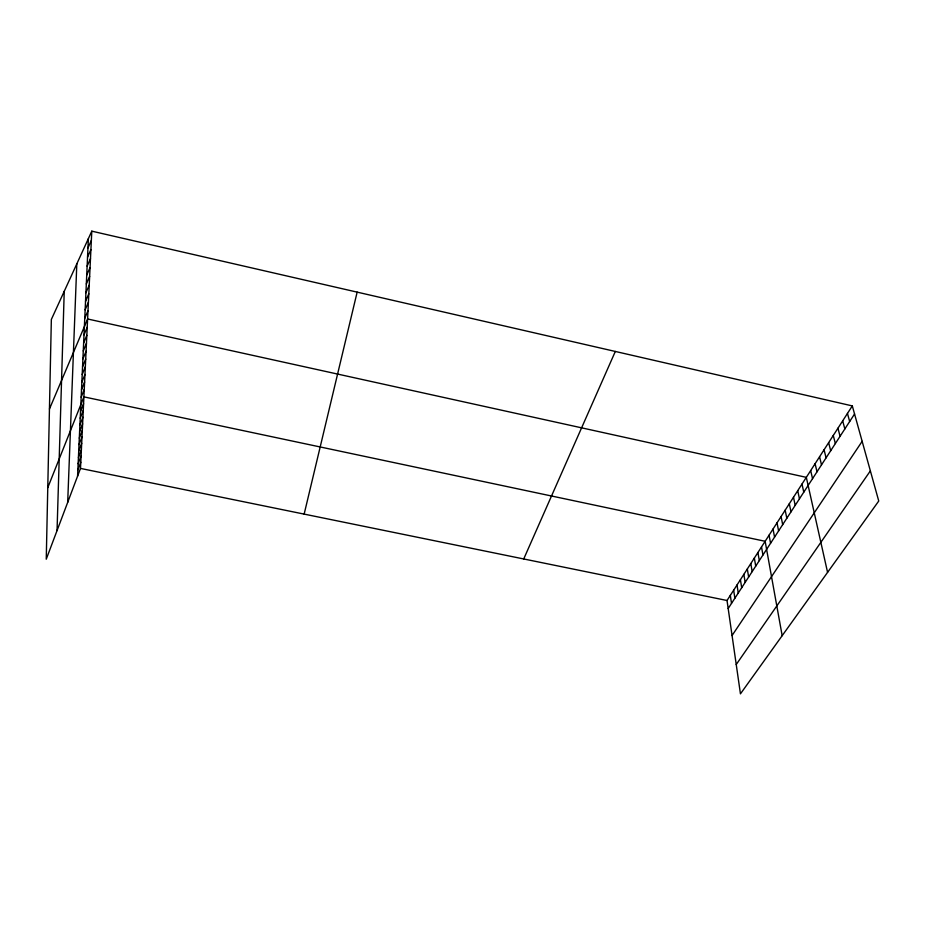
<?xml version="1.0" encoding="UTF-8"?>
<svg xmlns="http://www.w3.org/2000/svg" width="925" height="925" viewBox="0 0 925 925"><rect width="100%" height="100%" fill="white"/><g stroke="black" fill="none" stroke-linecap="round" stroke-linejoin="round"><path stroke-width="1.39" d="M57.049 530.58L64.23 291.329M67.687 502.379L76.81 263.879M77.573 476.178L88.384 238.604M91.795 231.157L51.349 319.449L46.25 559.209L80.498 468.42L91.795 231.157L852.307 405.913L878.75 501.026L740.451 693.843L727.027 600.498L852.307 405.913M304.152 514.103L357.154 292.127M77.85 470.004L80.799 462.234M78.139 463.76L81.088 456.002M78.428 457.459L81.388 449.7M78.718 451.088L81.701 443.329M79.007 444.659L82.001 436.901M79.307 438.161L82.313 430.403M79.596 431.582L82.626 423.835M79.908 424.945L82.938 417.198M80.209 418.239L83.262 410.503M80.521 411.463L83.585 403.728M47.776 487.66L83.909 396.871L765.148 541.287L782.168 635.683M81.169 397.218L84.256 389.483M81.504 389.726L84.614 382.013M81.851 382.164L84.973 374.452M82.198 374.509L85.343 366.797M82.556 366.762L85.713 359.062M82.903 358.923L86.083 351.234M83.273 350.991L86.453 343.314M83.632 342.967L86.834 335.301M84.002 334.838L87.227 327.196M49.441 409.035L87.621 318.986L806.311 477.346L827.574 572.378M84.753 318.304L88.014 310.684M85.135 309.875L88.407 302.267M85.528 301.353L88.812 293.768M85.921 292.728L89.228 285.143M86.314 283.987L89.644 276.425M523.723 558.966L615.322 351.454M86.719 275.13L90.06 267.603M87.123 266.18L90.488 258.653M87.54 257.104L90.916 249.611M87.956 247.912L91.355 240.442M728.183 608.523L854.55 413.995M732.057 635.533L862.158 441.329M736.231 664.52L870.367 470.883M80.498 468.42L727.027 600.498M847.462 413.429L849.67 421.511M842.687 420.863L844.837 428.946M837.957 428.206L840.062 436.299M833.275 435.467L835.344 443.561M828.661 442.647L830.673 450.752M824.082 449.747L826.06 457.852M819.573 456.765L821.504 464.87M815.098 463.703L816.995 471.808M810.682 470.559L812.532 478.664M801.998 484.064L803.767 492.169M797.72 490.701L799.454 498.795M793.5 497.257L795.188 505.362M789.314 503.755L790.979 511.86M785.175 510.172L786.805 518.278M781.082 516.532L782.677 524.625M777.035 522.822L778.596 530.915M773.034 529.042L774.56 537.124M769.068 535.193L770.56 543.276M761.518 546.929L762.94 555.012M757.91 552.526L759.309 560.596M754.349 558.064L755.713 566.123M750.822 563.545L752.164 571.604M747.319 568.979L748.637 577.038M743.862 574.356L745.145 582.403M740.428 579.686L741.688 587.733M737.028 584.958L738.254 593.006M733.664 590.185L734.866 598.221M730.334 595.365L731.502 603.401"/></g></svg>
